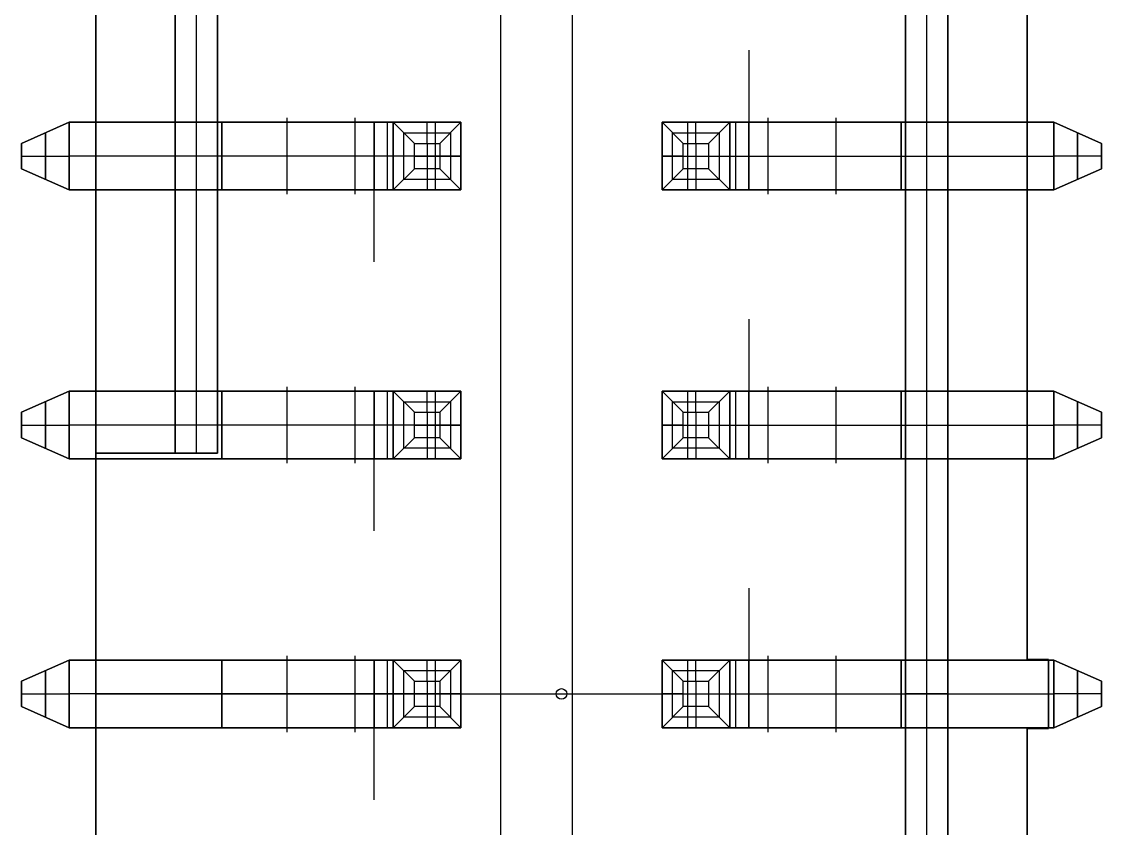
# Model space of a CAD drawing. Extents: x -5.1 to 5.1, y -25.4 to 25.4.
# Drawn here: x -5.1 to 5.1, y -1.27 to 6.35 of the extents above; entities that cross this region are included whole.
import ezdxf

# ---------------------------------------------------------------- set-up
doc = ezdxf.new("R2010")
doc.units = 0
doc.layers.add('DEFAULT', color=7, linetype='CONTINUOUS')
doc.layers.add('IGES_LEVEL_0', color=8, linetype='CONTINUOUS')

msp = doc.modelspace()

# ---------------------------------------------------------------- linework, layer by layer
at = {"layer": 'DEFAULT'}
msp.add_circle((0, 0), 0.05, dxfattribs=at)
at = {"layer": 'IGES_LEVEL_0'}
for p, q in [((-4.4, 13.97), (-4.4, -13.97)), ((-4.4, 13.97), (-4.4, -13.97)), ((-4.4, 13.97), (-4.4, 2.275)), ((-4.4, 2.275), (-4.4, 13.97)), ((-4.4, 13.97), (-4.4, -13.97)), ((-4.4, 13.97), (-4.4, 2.275)), ((-4.4, 13.97), (-4.4, 2.275)), ((-3.65, 2.275), (-3.65, 13.97)), ((-3.65, 13.97), (-3.65, 2.275)), ((-3.65, 13.97), (-3.65, 2.275)), ((-3.45, 13.97), (-3.45, 2.275)), ((-3.25, 13.97), (-3.25, 2.275)), ((-3.25, 2.275), (-3.25, 13.97)), ((-3.25, 13.97), (-3.25, 2.275)), ((-3.25, 13.97), (-3.25, 2.275)), ((-3.25, 2.275), (-3.25, 13.97)), ((-3.25, 13.97), (-3.25, 2.275)), ((-3.25, 2.275), (-3.25, 13.97)), ((-0.575, 13.97), (-0.575, -13.97)), ((0.1, 13.97), (0.1, -13.97)), ((3.25, 13.97), (3.25, -13.97)), ((3.25, -13.97), (3.25, 13.97)), ((3.25, -13.97), (3.25, 13.97)), ((3.25, 13.97), (3.25, -13.97)), ((3.25, -13.97), (3.25, 13.97)), ((3.25, 13.97), (3.25, -13.97)), ((3.25, -13.97), (3.25, 13.97)), ((3.45, -13.97), (3.45, 13.97)), ((3.65, -13.97), (3.65, 13.97)), ((3.65, 13.97), (3.65, -13.97)), ((3.65, -13.97), (3.65, 13.97)), ((4.4, 0.325), (4.4, 13.97)), ((4.4, 13.97), (4.4, 0.325)), ((4.4, 0.325), (4.4, 13.97)), ((4.4, 0.325), (4.4, 13.97)), ((4.4, 0.325), (4.4, 13.97)), ((4.4, 0.325), (4.4, 13.97)), ((4.4, 0.325), (4.4, 13.97)), ((1.77, 6.08), (1.77, 5.08)), ((1.77, 6.08), (1.77, 5.08)), ((-2.59, 4.72), (-2.59, 5.44)), ((-1.95, 4.72), (-1.95, 5.44)), ((1.95, 5.44), (1.95, 4.72)), ((2.59, 5.44), (2.59, 4.72)), ((-5.1, 5.2), (-4.65, 5.4)), ((-5.1, 5.2), (-4.65, 5.4)), ((-4.65, 5.4), (-4.65, 4.76)), ((-4.65, 4.76), (-4.65, 5.4)), ((-1.77, 5.4), (-4.65, 5.4)), ((-1.77, 5.4), (-4.65, 5.4)), ((-1.77, 5.4), (-1.77, 4.76)), ((-1.77, 4.76), (-1.77, 5.4)), ((-0.95, 5.4), (-1.77, 5.4)), ((-1.59, 5.4), (-1.77, 5.4)), ((-1.59, 5.4), (-0.95, 5.4)), ((-1.39, 5.2), (-1.59, 5.4)), ((-1.59, 4.76), (-1.59, 5.4)), ((-1.59, 4.76), (-1.59, 5.4)), ((-1.15, 5.2), (-0.95, 5.4)), ((-0.95, 5.4), (-0.95, 4.76)), ((-0.95, 4.76), (-0.95, 5.4)), ((1.15, 5.2), (0.95, 5.4)), ((0.95, 4.76), (0.95, 5.4)), ((0.95, 5.4), (1.59, 5.4)), ((0.95, 5.4), (0.95, 4.76)), ((1.77, 5.4), (0.95, 5.4)), ((1.39, 5.2), (1.59, 5.4)), ((1.59, 5.4), (1.59, 4.76)), ((1.59, 5.4), (1.77, 5.4)), ((1.59, 5.4), (1.59, 4.76)), ((1.77, 5.4), (4.65, 5.4)), ((1.77, 5.4), (1.77, 4.76)), ((1.77, 4.76), (1.77, 5.4)), ((1.77, 5.4), (4.65, 5.4)), ((4.65, 5.4), (4.65, 4.76)), ((5.1, 5.2), (4.65, 5.4)), ((5.1, 5.2), (4.65, 5.4)), ((4.65, 4.76), (4.65, 5.4)), ((-5.1, 4.96), (-5.1, 5.2)), ((-5.1, 5.2), (-5.1, 4.96)), ((-1.39, 5.2), (-1.15, 5.2)), ((-1.39, 4.96), (-1.39, 5.2)), ((-1.15, 5.2), (-1.15, 4.96)), ((1.15, 4.96), (1.15, 5.2)), ((1.15, 5.2), (1.39, 5.2)), ((1.39, 5.2), (1.39, 4.96)), ((5.1, 4.96), (5.1, 5.2)), ((5.1, 5.2), (5.1, 4.96)), ((-1.77, 4.08), (-1.77, 5.08)), ((-1.77, 4.08), (-1.77, 5.08)), ((-5.1, 4.96), (-4.65, 4.76)), ((-5.1, 4.96), (-4.65, 4.76)), ((-1.39, 4.96), (-1.59, 4.76)), ((-1.15, 4.96), (-1.39, 4.96)), ((-1.15, 4.96), (-0.95, 4.76)), ((1.15, 4.96), (0.95, 4.76)), ((1.39, 4.96), (1.15, 4.96)), ((1.39, 4.96), (1.59, 4.76)), ((5.1, 4.96), (4.65, 4.76)), ((5.1, 4.96), (4.65, 4.76)), ((-1.77, 4.76), (-4.65, 4.76)), ((-1.77, 4.76), (-4.65, 4.76)), ((-1.59, 4.76), (-1.77, 4.76)), ((-1.77, 4.76), (-0.95, 4.76)), ((-0.95, 4.76), (-1.59, 4.76)), ((1.59, 4.76), (0.95, 4.76)), ((0.95, 4.76), (1.77, 4.76)), ((1.59, 4.76), (1.77, 4.76)), ((1.77, 4.76), (4.65, 4.76)), ((1.77, 4.76), (4.65, 4.76)), ((1.77, 3.54), (1.77, 2.54)), ((1.77, 3.54), (1.77, 2.54)), ((-5.1, 2.66), (-4.65, 2.86)), ((-5.1, 2.66), (-4.65, 2.86)), ((-4.65, 2.86), (-4.65, 2.22)), ((-4.65, 2.22), (-4.65, 2.86)), ((-1.77, 2.86), (-4.65, 2.86)), ((-1.77, 2.86), (-4.65, 2.86)), ((-2.59, 2.18), (-2.59, 2.9)), ((-1.95, 2.18), (-1.95, 2.9)), ((-1.77, 2.86), (-1.77, 2.22)), ((-1.77, 2.22), (-1.77, 2.86)), ((-0.95, 2.86), (-1.77, 2.86)), ((-1.59, 2.86), (-1.77, 2.86)), ((-1.59, 2.86), (-0.95, 2.86)), ((-1.39, 2.66), (-1.59, 2.86)), ((-1.59, 2.22), (-1.59, 2.86)), ((-1.59, 2.22), (-1.59, 2.86)), ((-1.15, 2.66), (-0.95, 2.86)), ((-0.95, 2.86), (-0.95, 2.22)), ((-0.95, 2.22), (-0.95, 2.86)), ((1.15, 2.66), (0.95, 2.86)), ((0.95, 2.22), (0.95, 2.86)), ((0.95, 2.86), (1.59, 2.86)), ((0.95, 2.86), (0.95, 2.22)), ((1.77, 2.86), (0.95, 2.86)), ((1.39, 2.66), (1.59, 2.86)), ((1.59, 2.86), (1.59, 2.22)), ((1.59, 2.86), (1.77, 2.86)), ((1.59, 2.86), (1.59, 2.22)), ((1.77, 2.86), (4.65, 2.86)), ((1.77, 2.86), (1.77, 2.22)), ((1.77, 2.22), (1.77, 2.86)), ((1.77, 2.86), (4.65, 2.86)), ((1.95, 2.9), (1.95, 2.18)), ((2.59, 2.9), (2.59, 2.18)), ((4.65, 2.86), (4.65, 2.22)), ((5.1, 2.66), (4.65, 2.86)), ((5.1, 2.66), (4.65, 2.86)), ((4.65, 2.22), (4.65, 2.86)), ((-5.1, 2.42), (-5.1, 2.66)), ((-5.1, 2.66), (-5.1, 2.42)), ((-1.39, 2.66), (-1.15, 2.66)), ((-1.39, 2.42), (-1.39, 2.66)), ((-1.15, 2.66), (-1.15, 2.42)), ((1.15, 2.42), (1.15, 2.66)), ((1.15, 2.66), (1.39, 2.66)), ((1.39, 2.66), (1.39, 2.42)), ((5.1, 2.42), (5.1, 2.66)), ((5.1, 2.66), (5.1, 2.42)), ((-1.77, 1.54), (-1.77, 2.54)), ((-1.77, 1.54), (-1.77, 2.54)), ((-5.1, 2.42), (-4.65, 2.22)), ((-5.1, 2.42), (-4.65, 2.22)), ((-1.39, 2.42), (-1.59, 2.22)), ((-1.15, 2.42), (-1.39, 2.42)), ((-1.15, 2.42), (-0.95, 2.22)), ((1.15, 2.42), (0.95, 2.22)), ((1.39, 2.42), (1.15, 2.42)), ((1.39, 2.42), (1.59, 2.22)), ((5.1, 2.42), (4.65, 2.22)), ((5.1, 2.42), (4.65, 2.22)), ((-4.4, 2.275), (-4.4, -2.275)), ((-3.25, 2.275), (-4.4, 2.275)), ((-4.4, 2.275), (-3.65, 2.275)), ((-4.4, -2.275), (-4.4, 2.275)), ((-4.4, 2.275), (-4.4, -2.275)), ((-4.4, 2.275), (-3.65, 2.275)), ((-3.25, 2.275), (-4.4, 2.275)), ((-4.4, 2.275), (-3.65, 2.275)), ((-3.25, 2.275), (-4.4, 2.275)), ((-3.25, 2.275), (-4.4, 2.275)), ((-3.65, 2.275), (-3.25, 2.275)), ((-3.65, 2.275), (-3.25, 2.275)), ((-3.65, 2.275), (-3.25, 2.275)), ((-1.77, 2.22), (-4.65, 2.22)), ((-1.77, 2.22), (-4.65, 2.22)), ((-1.59, 2.22), (-1.77, 2.22)), ((-1.77, 2.22), (-0.95, 2.22)), ((-0.95, 2.22), (-1.59, 2.22)), ((1.59, 2.22), (0.95, 2.22)), ((0.95, 2.22), (1.77, 2.22)), ((1.59, 2.22), (1.77, 2.22)), ((1.77, 2.22), (4.65, 2.22)), ((1.77, 2.22), (4.65, 2.22)), ((1.77, 1), (1.77, 0)), ((1.77, 1), (1.77, 0)), ((-5.1, 0.12), (-4.65, 0.32)), ((-5.1, 0.12), (-4.65, 0.32)), ((-4.65, 0.32), (-4.65, -0.32)), ((-4.65, -0.32), (-4.65, 0.32)), ((-1.77, 0.32), (-4.65, 0.32)), ((-1.77, 0.32), (-4.65, 0.32)), ((-2.59, -0.36), (-2.59, 0.36)), ((-1.95, -0.36), (-1.95, 0.36)), ((-1.77, 0.32), (-1.77, -0.32)), ((-1.77, -0.32), (-1.77, 0.32)), ((-0.95, 0.32), (-1.77, 0.32)), ((-1.59, 0.32), (-1.77, 0.32)), ((-1.59, 0.32), (-0.95, 0.32)), ((-1.39, 0.12), (-1.59, 0.32)), ((-1.59, -0.32), (-1.59, 0.32)), ((-1.59, -0.32), (-1.59, 0.32)), ((-1.15, 0.12), (-0.95, 0.32)), ((-0.95, 0.32), (-0.95, -0.32)), ((-0.95, -0.32), (-0.95, 0.32)), ((1.15, 0.12), (0.95, 0.32)), ((0.95, -0.32), (0.95, 0.32)), ((0.95, 0.32), (1.59, 0.32)), ((0.95, 0.32), (0.95, -0.32)), ((1.77, 0.32), (0.95, 0.32)), ((1.39, 0.12), (1.59, 0.32)), ((1.59, 0.32), (1.59, -0.32)), ((1.59, 0.32), (1.77, 0.32)), ((1.59, 0.32), (1.59, -0.32)), ((1.77, 0.32), (4.65, 0.32)), ((1.77, 0.32), (1.77, -0.32)), ((1.77, -0.32), (1.77, 0.32)), ((1.77, 0.32), (4.65, 0.32)), ((1.95, 0.36), (1.95, -0.36)), ((2.59, 0.36), (2.59, -0.36)), ((4.6, 0.325), (4.4, 0.325)), ((4.6, 0.325), (4.4, 0.325)), ((4.6, 0.325), (4.4, 0.325)), ((4.6, 0.325), (4.4, 0.325)), ((4.4, 0.325), (4.6, 0.325)), ((4.6, 0.325), (4.4, 0.325)), ((4.6, 0.325), (4.4, 0.325)), ((4.6, -0.325), (4.6, 0.325)), ((4.6, -0.325), (4.6, 0.325)), ((4.6, -0.325), (4.6, 0.325)), ((4.6, -0.325), (4.6, 0.325)), ((4.6, -0.325), (4.6, 0.325)), ((4.6, 0.325), (4.6, -0.325)), ((4.6, -0.325), (4.6, 0.325)), ((4.65, 0.32), (4.65, -0.32)), ((5.1, 0.12), (4.65, 0.32)), ((5.1, 0.12), (4.65, 0.32)), ((4.65, -0.32), (4.65, 0.32)), ((-5.1, -0.12), (-5.1, 0.12)), ((-5.1, 0.12), (-5.1, -0.12)), ((-1.39, 0.12), (-1.15, 0.12)), ((-1.39, -0.12), (-1.39, 0.12)), ((-1.15, 0.12), (-1.15, -0.12)), ((1.15, -0.12), (1.15, 0.12)), ((1.15, 0.12), (1.39, 0.12)), ((1.39, 0.12), (1.39, -0.12)), ((5.1, -0.12), (5.1, 0.12)), ((5.1, 0.12), (5.1, -0.12)), ((-4.4, 0), (4.6, 0)), ((-4.4, 0), (3.25, 0)), ((-1.77, -1), (-1.77, 0)), ((-1.77, -1), (-1.77, 0)), ((3.65, 0), (4.6, 0)), ((3.65, 0), (3.25, 0)), ((-5.1, -0.12), (-4.65, -0.32)), ((-5.1, -0.12), (-4.65, -0.32)), ((-1.39, -0.12), (-1.59, -0.32)), ((-1.15, -0.12), (-1.39, -0.12)), ((-1.15, -0.12), (-0.95, -0.32)), ((1.15, -0.12), (0.95, -0.32)), ((1.39, -0.12), (1.15, -0.12)), ((1.39, -0.12), (1.59, -0.32)), ((5.1, -0.12), (4.65, -0.32)), ((5.1, -0.12), (4.65, -0.32)), ((-1.77, -0.32), (-4.65, -0.32)), ((-1.77, -0.32), (-4.65, -0.32)), ((-1.59, -0.32), (-1.77, -0.32)), ((-1.77, -0.32), (-0.95, -0.32)), ((-0.95, -0.32), (-1.59, -0.32)), ((1.59, -0.32), (0.95, -0.32)), ((0.95, -0.32), (1.77, -0.32)), ((1.59, -0.32), (1.77, -0.32)), ((1.77, -0.32), (4.65, -0.32)), ((1.77, -0.32), (4.65, -0.32)), ((4.4, -0.325), (4.4, -13.97)), ((4.4, -13.97), (4.4, -0.325)), ((4.4, -13.97), (4.4, -0.325)), ((4.4, -13.97), (4.4, -0.325)), ((4.4, -13.97), (4.4, -0.325)), ((4.4, -13.97), (4.4, -0.325)), ((4.4, -0.325), (4.6, -0.325)), ((4.4, -13.97), (4.4, -0.325)), ((4.4, -0.325), (4.6, -0.325)), ((4.4, -0.325), (4.6, -0.325)), ((4.4, -0.325), (4.6, -0.325)), ((4.4, -0.325), (4.6, -0.325)), ((4.6, -0.325), (4.4, -0.325)), ((4.4, -0.325), (4.6, -0.325))]:
    msp.add_line(p, q, dxfattribs=at)
at = {"layer": 'IGES_LEVEL_0', "color": 40}
for p, q in [((-5.1, 5.2), (-4.65, 5.4)), ((-5.1, 5.2), (-4.65, 5.4)), ((-4.65, 5.4), (-5.1, 5.2)), ((-5.1, 5.2), (-4.65, 5.4)), ((-4.65, 5.4), (-5.1, 5.2)), ((-4.65, 5.4), (-4.65, 4.76)), ((-4.65, 4.76), (-4.65, 5.4)), ((-4.65, 4.76), (-4.65, 5.4)), ((-4.65, 5.4), (-1.77, 5.4)), ((-1.77, 5.4), (-4.65, 5.4)), ((-4.65, 5.4), (-4.65, 4.76)), ((-1.77, 5.4), (-4.65, 5.4)), ((-4.65, 5.4), (-1.77, 5.4)), ((-3.21, 5.4), (-3.21, 4.76)), ((-3.21, 4.76), (-3.21, 5.4)), ((-1.77, 5.4), (-1.77, 4.76)), ((-1.77, 4.76), (-1.77, 5.4)), ((-1.77, 5.4), (-1.77, 4.76)), ((-0.95, 5.4), (-1.77, 5.4)), ((-1.77, 5.4), (-1.77, 4.76)), ((-1.59, 5.4), (-1.77, 5.4)), ((-0.95, 5.4), (-1.77, 5.4)), ((-1.77, 5.4), (-1.59, 5.4)), ((-1.643, 4.76), (-1.643, 5.4)), ((-0.95, 5.4), (-1.59, 5.4)), ((-1.59, 5.4), (-1.39, 5.2)), ((-1.39, 5.2), (-1.59, 5.4)), ((-1.59, 5.4), (-1.59, 4.76)), ((-1.59, 4.76), (-1.59, 5.4)), ((-1.59, 5.4), (-0.95, 5.4)), ((-1.59, 5.4), (-0.95, 5.4)), ((-1.59, 4.76), (-1.59, 5.4)), ((-1.59, 5.4), (-1.59, 4.76)), ((-1.59, 4.76), (-1.59, 5.4)), ((-1.27, 5.2), (-1.27, 5.4)), ((-1.19, 4.76), (-1.19, 5.4)), ((-0.95, 5.4), (-1.15, 5.2)), ((-1.15, 5.2), (-0.95, 5.4)), ((-0.95, 4.76), (-0.95, 5.4)), ((-0.95, 4.76), (-0.95, 5.4)), ((-0.95, 5.4), (-0.95, 4.76)), ((-0.95, 4.76), (-0.95, 5.4)), ((-0.95, 5.4), (-0.95, 4.76)), ((1.15, 5.2), (0.95, 5.4)), ((0.95, 5.4), (0.95, 4.76)), ((1.59, 5.4), (0.95, 5.4)), ((0.95, 5.4), (1.15, 5.2)), ((0.95, 5.4), (0.95, 4.76)), ((1.77, 5.4), (0.95, 5.4)), ((0.95, 5.4), (1.59, 5.4)), ((1.77, 5.4), (0.95, 5.4)), ((0.95, 5.4), (1.59, 5.4)), ((0.95, 4.76), (0.95, 5.4)), ((0.95, 5.4), (0.95, 4.76)), ((0.95, 4.76), (0.95, 5.4)), ((1.19, 5.4), (1.19, 4.76)), ((1.27, 5.2), (1.27, 5.4)), ((1.59, 5.4), (1.39, 5.2)), ((1.39, 5.2), (1.59, 5.4)), ((1.59, 4.76), (1.59, 5.4)), ((1.59, 5.4), (1.59, 4.76)), ((1.77, 5.4), (1.59, 5.4)), ((1.59, 5.4), (1.59, 4.76)), ((1.59, 4.76), (1.59, 5.4)), ((1.59, 5.4), (1.59, 4.76)), ((1.59, 5.4), (1.77, 5.4)), ((1.643, 5.4), (1.643, 4.76)), ((1.77, 5.4), (1.77, 4.76)), ((4.65, 5.4), (1.77, 5.4)), ((1.77, 4.76), (1.77, 5.4)), ((1.77, 5.4), (4.65, 5.4)), ((1.77, 4.76), (1.77, 5.4)), ((1.77, 4.76), (1.77, 5.4)), ((1.77, 5.4), (4.65, 5.4)), ((4.65, 5.4), (1.77, 5.4)), ((3.21, 5.4), (3.21, 4.76)), ((3.21, 4.76), (3.21, 5.4)), ((5.1, 5.2), (4.65, 5.4)), ((4.65, 5.4), (4.65, 4.76)), ((5.1, 5.2), (4.65, 5.4)), ((4.65, 5.4), (5.1, 5.2)), ((5.1, 5.2), (4.65, 5.4)), ((4.65, 4.76), (4.65, 5.4)), ((4.65, 5.4), (5.1, 5.2)), ((4.65, 4.76), (4.65, 5.4)), ((4.65, 5.4), (4.65, 4.76)), ((-4.875, 4.86), (-4.875, 5.3)), ((-4.875, 5.3), (-4.875, 4.86)), ((-1.49, 5.3), (-1.05, 5.3)), ((-1.49, 4.86), (-1.49, 5.3)), ((-1.05, 5.3), (-1.05, 4.86)), ((1.05, 4.86), (1.05, 5.3)), ((1.05, 5.3), (1.49, 5.3)), ((1.49, 5.3), (1.49, 4.86)), ((4.875, 4.86), (4.875, 5.3)), ((4.875, 5.3), (4.875, 4.86)), ((-5.1, 4.96), (-5.1, 5.2)), ((-5.1, 5.2), (-5.1, 4.96)), ((-5.1, 4.96), (-5.1, 5.2)), ((-5.1, 5.2), (-5.1, 4.96)), ((-5.1, 5.2), (-5.1, 4.96)), ((-1.39, 5.2), (-1.15, 5.2)), ((-1.39, 4.96), (-1.39, 5.2)), ((-1.39, 4.96), (-1.39, 5.2)), ((-1.39, 5.2), (-1.15, 5.2)), ((-1.27, 5.2), (-1.27, 4.96)), ((-1.15, 5.2), (-1.15, 4.96)), ((-1.15, 5.2), (-1.15, 4.96)), ((1.15, 4.96), (1.15, 5.2)), ((1.15, 5.2), (1.39, 5.2)), ((1.15, 4.96), (1.15, 5.2)), ((1.15, 5.2), (1.39, 5.2)), ((1.27, 5.2), (1.27, 4.96)), ((1.39, 5.2), (1.39, 4.96)), ((1.39, 5.2), (1.39, 4.96)), ((5.1, 4.96), (5.1, 5.2)), ((5.1, 5.2), (5.1, 4.96)), ((5.1, 4.96), (5.1, 5.2)), ((5.1, 5.2), (5.1, 4.96)), ((5.1, 5.2), (5.1, 4.96)), ((-5.1, 5.08), (-4.65, 5.08)), ((-5.1, 5.08), (-4.65, 5.08)), ((-1.77, 5.08), (-4.65, 5.08)), ((-1.77, 5.08), (-4.65, 5.08)), ((-0.95, 5.08), (-1.77, 5.08)), ((-1.59, 5.08), (-1.77, 5.08)), ((-1.39, 5.08), (-1.59, 5.08)), ((-1.39, 5.08), (-1.15, 5.08)), ((-1.15, 5.08), (-0.95, 5.08)), ((1.15, 5.08), (0.95, 5.08)), ((0.95, 5.08), (1.77, 5.08)), ((1.15, 5.08), (1.39, 5.08)), ((1.39, 5.08), (1.59, 5.08)), ((1.59, 5.08), (1.77, 5.08)), ((1.77, 5.08), (4.65, 5.08)), ((1.77, 5.08), (4.65, 5.08)), ((5.1, 5.08), (4.65, 5.08)), ((5.1, 5.08), (4.65, 5.08)), ((-5.1, 4.96), (-4.65, 4.76)), ((-4.65, 4.76), (-5.1, 4.96)), ((-5.1, 4.96), (-4.65, 4.76)), ((-4.65, 4.76), (-5.1, 4.96)), ((-5.1, 4.96), (-4.65, 4.76)), ((-1.59, 4.76), (-1.39, 4.96)), ((-1.39, 4.96), (-1.59, 4.76)), ((-1.15, 4.96), (-1.39, 4.96)), ((-1.15, 4.96), (-1.39, 4.96)), ((-1.27, 4.96), (-1.27, 4.76)), ((-1.15, 4.96), (-0.95, 4.76)), ((-0.95, 4.76), (-1.15, 4.96)), ((0.95, 4.76), (1.15, 4.96)), ((1.15, 4.96), (0.95, 4.76)), ((1.39, 4.96), (1.15, 4.96)), ((1.39, 4.96), (1.15, 4.96)), ((1.27, 4.96), (1.27, 4.76)), ((1.59, 4.76), (1.39, 4.96)), ((1.39, 4.96), (1.59, 4.76)), ((5.1, 4.96), (4.65, 4.76)), ((4.65, 4.76), (5.1, 4.96)), ((5.1, 4.96), (4.65, 4.76)), ((4.65, 4.76), (5.1, 4.96)), ((5.1, 4.96), (4.65, 4.76)), ((-1.05, 4.86), (-1.49, 4.86)), ((1.49, 4.86), (1.05, 4.86)), ((-1.77, 4.76), (-4.65, 4.76)), ((-4.65, 4.76), (-1.77, 4.76)), ((-1.77, 4.76), (-4.65, 4.76)), ((-4.65, 4.76), (-1.77, 4.76)), ((-1.77, 4.76), (-0.95, 4.76)), ((-1.77, 4.76), (-1.59, 4.76)), ((-1.59, 4.76), (-1.77, 4.76)), ((-1.77, 4.76), (-0.95, 4.76)), ((-1.59, 4.76), (-0.95, 4.76)), ((-0.95, 4.76), (-1.59, 4.76)), ((-0.95, 4.76), (-1.59, 4.76)), ((0.95, 4.76), (1.59, 4.76)), ((0.95, 4.76), (1.77, 4.76)), ((1.59, 4.76), (0.95, 4.76)), ((0.95, 4.76), (1.77, 4.76)), ((1.59, 4.76), (0.95, 4.76)), ((1.59, 4.76), (1.77, 4.76)), ((1.77, 4.76), (1.59, 4.76)), ((1.77, 4.76), (4.65, 4.76)), ((4.65, 4.76), (1.77, 4.76)), ((1.77, 4.76), (4.65, 4.76)), ((4.65, 4.76), (1.77, 4.76)), ((-5.1, 2.66), (-4.65, 2.86)), ((-5.1, 2.66), (-4.65, 2.86)), ((-4.65, 2.86), (-5.1, 2.66)), ((-5.1, 2.66), (-4.65, 2.86)), ((-4.65, 2.86), (-5.1, 2.66)), ((-4.65, 2.86), (-4.65, 2.22)), ((-4.65, 2.22), (-4.65, 2.86)), ((-4.65, 2.22), (-4.65, 2.86)), ((-4.65, 2.86), (-1.77, 2.86)), ((-1.77, 2.86), (-4.65, 2.86)), ((-4.65, 2.86), (-4.65, 2.22)), ((-1.77, 2.86), (-4.65, 2.86)), ((-4.65, 2.86), (-1.77, 2.86)), ((-3.21, 2.86), (-3.21, 2.22)), ((-3.21, 2.22), (-3.21, 2.86)), ((-1.77, 2.86), (-1.77, 2.22)), ((-1.77, 2.22), (-1.77, 2.86)), ((-1.77, 2.86), (-1.77, 2.22)), ((-0.95, 2.86), (-1.77, 2.86)), ((-1.77, 2.86), (-1.77, 2.22)), ((-1.59, 2.86), (-1.77, 2.86)), ((-0.95, 2.86), (-1.77, 2.86)), ((-1.77, 2.86), (-1.59, 2.86)), ((-1.643, 2.22), (-1.643, 2.86)), ((-0.95, 2.86), (-1.59, 2.86)), ((-1.59, 2.86), (-1.39, 2.66)), ((-1.39, 2.66), (-1.59, 2.86)), ((-1.59, 2.86), (-1.59, 2.22)), ((-1.59, 2.22), (-1.59, 2.86)), ((-1.59, 2.86), (-0.95, 2.86)), ((-1.59, 2.86), (-0.95, 2.86)), ((-1.59, 2.22), (-1.59, 2.86)), ((-1.59, 2.86), (-1.59, 2.22)), ((-1.59, 2.22), (-1.59, 2.86)), ((-1.27, 2.66), (-1.27, 2.86)), ((-1.19, 2.22), (-1.19, 2.86)), ((-0.95, 2.86), (-1.15, 2.66)), ((-1.15, 2.66), (-0.95, 2.86)), ((-0.95, 2.22), (-0.95, 2.86)), ((-0.95, 2.22), (-0.95, 2.86)), ((-0.95, 2.86), (-0.95, 2.22)), ((-0.95, 2.22), (-0.95, 2.86)), ((-0.95, 2.86), (-0.95, 2.22)), ((1.15, 2.66), (0.95, 2.86)), ((0.95, 2.86), (0.95, 2.22)), ((1.59, 2.86), (0.95, 2.86)), ((0.95, 2.86), (1.15, 2.66)), ((0.95, 2.86), (0.95, 2.22)), ((1.77, 2.86), (0.95, 2.86)), ((0.95, 2.86), (1.59, 2.86)), ((1.77, 2.86), (0.95, 2.86)), ((0.95, 2.86), (1.59, 2.86)), ((0.95, 2.22), (0.95, 2.86)), ((0.95, 2.86), (0.95, 2.22)), ((0.95, 2.22), (0.95, 2.86)), ((1.19, 2.86), (1.19, 2.22)), ((1.27, 2.66), (1.27, 2.86)), ((1.59, 2.86), (1.39, 2.66)), ((1.39, 2.66), (1.59, 2.86)), ((1.59, 2.22), (1.59, 2.86)), ((1.59, 2.86), (1.59, 2.22)), ((1.77, 2.86), (1.59, 2.86)), ((1.59, 2.86), (1.59, 2.22)), ((1.59, 2.22), (1.59, 2.86)), ((1.59, 2.86), (1.59, 2.22)), ((1.59, 2.86), (1.77, 2.86)), ((1.643, 2.86), (1.643, 2.22)), ((1.77, 2.86), (1.77, 2.22)), ((4.65, 2.86), (1.77, 2.86)), ((1.77, 2.22), (1.77, 2.86)), ((1.77, 2.86), (4.65, 2.86)), ((1.77, 2.22), (1.77, 2.86)), ((1.77, 2.22), (1.77, 2.86)), ((1.77, 2.86), (4.65, 2.86)), ((4.65, 2.86), (1.77, 2.86)), ((3.21, 2.86), (3.21, 2.22)), ((3.21, 2.22), (3.21, 2.86)), ((5.1, 2.66), (4.65, 2.86)), ((4.65, 2.86), (4.65, 2.22)), ((5.1, 2.66), (4.65, 2.86)), ((4.65, 2.86), (5.1, 2.66)), ((5.1, 2.66), (4.65, 2.86)), ((4.65, 2.22), (4.65, 2.86)), ((4.65, 2.86), (5.1, 2.66)), ((4.65, 2.22), (4.65, 2.86)), ((4.65, 2.86), (4.65, 2.22)), ((-4.875, 2.32), (-4.875, 2.76)), ((-4.875, 2.76), (-4.875, 2.32)), ((-1.49, 2.76), (-1.05, 2.76)), ((-1.49, 2.32), (-1.49, 2.76)), ((-1.05, 2.76), (-1.05, 2.32)), ((1.05, 2.32), (1.05, 2.76)), ((1.05, 2.76), (1.49, 2.76)), ((1.49, 2.76), (1.49, 2.32)), ((4.875, 2.32), (4.875, 2.76)), ((4.875, 2.76), (4.875, 2.32)), ((-5.1, 2.42), (-5.1, 2.66)), ((-5.1, 2.66), (-5.1, 2.42)), ((-5.1, 2.42), (-5.1, 2.66)), ((-5.1, 2.66), (-5.1, 2.42)), ((-5.1, 2.66), (-5.1, 2.42)), ((-1.39, 2.66), (-1.15, 2.66)), ((-1.39, 2.42), (-1.39, 2.66)), ((-1.39, 2.42), (-1.39, 2.66)), ((-1.39, 2.66), (-1.15, 2.66)), ((-1.27, 2.66), (-1.27, 2.42)), ((-1.15, 2.66), (-1.15, 2.42)), ((-1.15, 2.66), (-1.15, 2.42)), ((1.15, 2.42), (1.15, 2.66)), ((1.15, 2.66), (1.39, 2.66)), ((1.15, 2.42), (1.15, 2.66)), ((1.15, 2.66), (1.39, 2.66)), ((1.27, 2.66), (1.27, 2.42)), ((1.39, 2.66), (1.39, 2.42)), ((1.39, 2.66), (1.39, 2.42)), ((5.1, 2.42), (5.1, 2.66)), ((5.1, 2.66), (5.1, 2.42)), ((5.1, 2.42), (5.1, 2.66)), ((5.1, 2.66), (5.1, 2.42)), ((5.1, 2.66), (5.1, 2.42)), ((-5.1, 2.54), (-4.65, 2.54)), ((-5.1, 2.54), (-4.65, 2.54)), ((-1.77, 2.54), (-4.65, 2.54)), ((-1.77, 2.54), (-4.65, 2.54)), ((-0.95, 2.54), (-1.77, 2.54)), ((-1.59, 2.54), (-1.77, 2.54)), ((-1.39, 2.54), (-1.59, 2.54)), ((-1.39, 2.54), (-1.15, 2.54)), ((-1.15, 2.54), (-0.95, 2.54)), ((1.15, 2.54), (0.95, 2.54)), ((0.95, 2.54), (1.77, 2.54)), ((1.15, 2.54), (1.39, 2.54)), ((1.39, 2.54), (1.59, 2.54)), ((1.59, 2.54), (1.77, 2.54)), ((1.77, 2.54), (4.65, 2.54)), ((1.77, 2.54), (4.65, 2.54)), ((5.1, 2.54), (4.65, 2.54)), ((5.1, 2.54), (4.65, 2.54)), ((-5.1, 2.42), (-4.65, 2.22)), ((-4.65, 2.22), (-5.1, 2.42)), ((-5.1, 2.42), (-4.65, 2.22)), ((-4.65, 2.22), (-5.1, 2.42)), ((-5.1, 2.42), (-4.65, 2.22)), ((-1.59, 2.22), (-1.39, 2.42)), ((-1.39, 2.42), (-1.59, 2.22)), ((-1.15, 2.42), (-1.39, 2.42)), ((-1.15, 2.42), (-1.39, 2.42)), ((-1.27, 2.42), (-1.27, 2.22)), ((-1.15, 2.42), (-0.95, 2.22)), ((-0.95, 2.22), (-1.15, 2.42)), ((0.95, 2.22), (1.15, 2.42)), ((1.15, 2.42), (0.95, 2.22)), ((1.39, 2.42), (1.15, 2.42)), ((1.39, 2.42), (1.15, 2.42)), ((1.27, 2.42), (1.27, 2.22)), ((1.59, 2.22), (1.39, 2.42)), ((1.39, 2.42), (1.59, 2.22)), ((5.1, 2.42), (4.65, 2.22)), ((4.65, 2.22), (5.1, 2.42)), ((5.1, 2.42), (4.65, 2.22)), ((4.65, 2.22), (5.1, 2.42)), ((5.1, 2.42), (4.65, 2.22)), ((-1.05, 2.32), (-1.49, 2.32)), ((1.49, 2.32), (1.05, 2.32)), ((-1.77, 2.22), (-4.65, 2.22)), ((-4.65, 2.22), (-1.77, 2.22)), ((-1.77, 2.22), (-4.65, 2.22)), ((-4.65, 2.22), (-1.77, 2.22)), ((-1.77, 2.22), (-0.95, 2.22)), ((-1.77, 2.22), (-1.59, 2.22)), ((-1.59, 2.22), (-1.77, 2.22)), ((-1.77, 2.22), (-0.95, 2.22)), ((-1.59, 2.22), (-0.95, 2.22)), ((-0.95, 2.22), (-1.59, 2.22)), ((-0.95, 2.22), (-1.59, 2.22)), ((0.95, 2.22), (1.59, 2.22)), ((0.95, 2.22), (1.77, 2.22)), ((1.59, 2.22), (0.95, 2.22)), ((0.95, 2.22), (1.77, 2.22)), ((1.59, 2.22), (0.95, 2.22)), ((1.59, 2.22), (1.77, 2.22)), ((1.77, 2.22), (1.59, 2.22)), ((1.77, 2.22), (4.65, 2.22)), ((4.65, 2.22), (1.77, 2.22)), ((1.77, 2.22), (4.65, 2.22)), ((4.65, 2.22), (1.77, 2.22)), ((-5.1, 0.12), (-4.65, 0.32)), ((-5.1, 0.12), (-4.65, 0.32)), ((-4.65, 0.32), (-5.1, 0.12)), ((-5.1, 0.12), (-4.65, 0.32)), ((-4.65, 0.32), (-5.1, 0.12)), ((-4.65, 0.32), (-4.65, -0.32)), ((-4.65, -0.32), (-4.65, 0.32)), ((-4.65, -0.32), (-4.65, 0.32)), ((-4.65, 0.32), (-1.77, 0.32)), ((-1.77, 0.32), (-4.65, 0.32)), ((-4.65, 0.32), (-4.65, -0.32)), ((-1.77, 0.32), (-4.65, 0.32)), ((-4.65, 0.32), (-1.77, 0.32)), ((-3.21, 0.32), (-3.21, -0.32)), ((-3.21, -0.32), (-3.21, 0.32)), ((-1.77, 0.32), (-1.77, -0.32)), ((-1.77, -0.32), (-1.77, 0.32)), ((-1.77, 0.32), (-1.77, -0.32)), ((-0.95, 0.32), (-1.77, 0.32)), ((-1.77, 0.32), (-1.77, -0.32)), ((-1.59, 0.32), (-1.77, 0.32)), ((-0.95, 0.32), (-1.77, 0.32)), ((-1.77, 0.32), (-1.59, 0.32)), ((-1.643, -0.32), (-1.643, 0.32)), ((-0.95, 0.32), (-1.59, 0.32)), ((-1.59, 0.32), (-1.39, 0.12)), ((-1.39, 0.12), (-1.59, 0.32)), ((-1.59, 0.32), (-1.59, -0.32)), ((-1.59, -0.32), (-1.59, 0.32)), ((-1.59, 0.32), (-0.95, 0.32)), ((-1.59, 0.32), (-0.95, 0.32)), ((-1.59, -0.32), (-1.59, 0.32)), ((-1.59, 0.32), (-1.59, -0.32)), ((-1.59, -0.32), (-1.59, 0.32)), ((-1.27, 0.12), (-1.27, 0.32)), ((-1.19, -0.32), (-1.19, 0.32)), ((-0.95, 0.32), (-1.15, 0.12)), ((-1.15, 0.12), (-0.95, 0.32)), ((-0.95, -0.32), (-0.95, 0.32)), ((-0.95, -0.32), (-0.95, 0.32)), ((-0.95, 0.32), (-0.95, -0.32)), ((-0.95, -0.32), (-0.95, 0.32)), ((-0.95, 0.32), (-0.95, -0.32)), ((1.15, 0.12), (0.95, 0.32)), ((0.95, 0.32), (0.95, -0.32)), ((1.59, 0.32), (0.95, 0.32)), ((0.95, 0.32), (1.15, 0.12)), ((0.95, 0.32), (0.95, -0.32)), ((1.77, 0.32), (0.95, 0.32)), ((0.95, 0.32), (1.59, 0.32)), ((1.77, 0.32), (0.95, 0.32)), ((0.95, 0.32), (1.59, 0.32)), ((0.95, -0.32), (0.95, 0.32)), ((0.95, 0.32), (0.95, -0.32)), ((0.95, -0.32), (0.95, 0.32)), ((1.19, 0.32), (1.19, -0.32)), ((1.27, 0.12), (1.27, 0.32)), ((1.59, 0.32), (1.39, 0.12)), ((1.39, 0.12), (1.59, 0.32)), ((1.59, -0.32), (1.59, 0.32)), ((1.59, 0.32), (1.59, -0.32)), ((1.77, 0.32), (1.59, 0.32)), ((1.59, 0.32), (1.59, -0.32)), ((1.59, -0.32), (1.59, 0.32)), ((1.59, 0.32), (1.59, -0.32)), ((1.59, 0.32), (1.77, 0.32)), ((1.643, 0.32), (1.643, -0.32)), ((1.77, 0.32), (1.77, -0.32)), ((4.65, 0.32), (1.77, 0.32)), ((1.77, -0.32), (1.77, 0.32)), ((1.77, 0.32), (4.65, 0.32)), ((1.77, -0.32), (1.77, 0.32)), ((1.77, -0.32), (1.77, 0.32)), ((1.77, 0.32), (4.65, 0.32)), ((4.65, 0.32), (1.77, 0.32)), ((3.21, 0.32), (3.21, -0.32)), ((3.21, -0.32), (3.21, 0.32)), ((5.1, 0.12), (4.65, 0.32)), ((4.65, 0.32), (4.65, -0.32)), ((5.1, 0.12), (4.65, 0.32)), ((4.65, 0.32), (5.1, 0.12)), ((5.1, 0.12), (4.65, 0.32)), ((4.65, -0.32), (4.65, 0.32)), ((4.65, 0.32), (5.1, 0.12)), ((4.65, -0.32), (4.65, 0.32)), ((4.65, 0.32), (4.65, -0.32)), ((-4.875, -0.22), (-4.875, 0.22)), ((-4.875, 0.22), (-4.875, -0.22)), ((-1.49, 0.22), (-1.05, 0.22)), ((-1.49, -0.22), (-1.49, 0.22)), ((-1.05, 0.22), (-1.05, -0.22)), ((1.05, -0.22), (1.05, 0.22)), ((1.05, 0.22), (1.49, 0.22)), ((1.49, 0.22), (1.49, -0.22)), ((4.875, -0.22), (4.875, 0.22)), ((4.875, 0.22), (4.875, -0.22)), ((-5.1, -0.12), (-5.1, 0.12)), ((-5.1, 0.12), (-5.1, -0.12)), ((-5.1, -0.12), (-5.1, 0.12)), ((-5.1, 0.12), (-5.1, -0.12)), ((-5.1, 0.12), (-5.1, -0.12)), ((-1.39, 0.12), (-1.15, 0.12)), ((-1.39, -0.12), (-1.39, 0.12)), ((-1.39, -0.12), (-1.39, 0.12)), ((-1.39, 0.12), (-1.15, 0.12)), ((-1.27, 0.12), (-1.27, -0.12)), ((-1.15, 0.12), (-1.15, -0.12)), ((-1.15, 0.12), (-1.15, -0.12)), ((1.15, -0.12), (1.15, 0.12)), ((1.15, 0.12), (1.39, 0.12)), ((1.15, -0.12), (1.15, 0.12)), ((1.15, 0.12), (1.39, 0.12)), ((1.27, 0.12), (1.27, -0.12)), ((1.39, 0.12), (1.39, -0.12)), ((1.39, 0.12), (1.39, -0.12)), ((5.1, -0.12), (5.1, 0.12)), ((5.1, 0.12), (5.1, -0.12)), ((5.1, -0.12), (5.1, 0.12)), ((5.1, 0.12), (5.1, -0.12)), ((5.1, 0.12), (5.1, -0.12)), ((-5.1, 0), (-4.65, 0)), ((-5.1, 0), (-4.65, 0)), ((-1.77, 0), (-4.65, 0)), ((-1.77, 0), (-4.65, 0)), ((-0.95, 0), (-1.77, 0)), ((-1.59, 0), (-1.77, 0)), ((-1.39, 0), (-1.59, 0)), ((-1.39, 0), (-1.15, 0)), ((-1.15, 0), (-0.95, 0)), ((1.15, 0), (0.95, 0)), ((0.95, 0), (1.77, 0)), ((1.15, 0), (1.39, 0)), ((1.39, 0), (1.59, 0)), ((1.59, 0), (1.77, 0)), ((1.77, 0), (4.65, 0)), ((1.77, 0), (4.65, 0)), ((5.1, 0), (4.65, 0)), ((5.1, 0), (4.65, 0)), ((-5.1, -0.12), (-4.65, -0.32)), ((-4.65, -0.32), (-5.1, -0.12)), ((-5.1, -0.12), (-4.65, -0.32)), ((-4.65, -0.32), (-5.1, -0.12)), ((-5.1, -0.12), (-4.65, -0.32)), ((-1.59, -0.32), (-1.39, -0.12)), ((-1.39, -0.12), (-1.59, -0.32)), ((-1.15, -0.12), (-1.39, -0.12)), ((-1.15, -0.12), (-1.39, -0.12)), ((-1.27, -0.12), (-1.27, -0.32)), ((-1.15, -0.12), (-0.95, -0.32)), ((-0.95, -0.32), (-1.15, -0.12)), ((0.95, -0.32), (1.15, -0.12)), ((1.15, -0.12), (0.95, -0.32)), ((1.39, -0.12), (1.15, -0.12)), ((1.39, -0.12), (1.15, -0.12)), ((1.27, -0.12), (1.27, -0.32)), ((1.59, -0.32), (1.39, -0.12)), ((1.39, -0.12), (1.59, -0.32)), ((5.1, -0.12), (4.65, -0.32)), ((4.65, -0.32), (5.1, -0.12)), ((5.1, -0.12), (4.65, -0.32)), ((4.65, -0.32), (5.1, -0.12)), ((5.1, -0.12), (4.65, -0.32)), ((-1.05, -0.22), (-1.49, -0.22)), ((1.49, -0.22), (1.05, -0.22)), ((-1.77, -0.32), (-4.65, -0.32)), ((-4.65, -0.32), (-1.77, -0.32)), ((-1.77, -0.32), (-4.65, -0.32)), ((-4.65, -0.32), (-1.77, -0.32)), ((-1.77, -0.32), (-0.95, -0.32)), ((-1.77, -0.32), (-1.59, -0.32)), ((-1.59, -0.32), (-1.77, -0.32)), ((-1.77, -0.32), (-0.95, -0.32)), ((-1.59, -0.32), (-0.95, -0.32)), ((-0.95, -0.32), (-1.59, -0.32)), ((-0.95, -0.32), (-1.59, -0.32)), ((0.95, -0.32), (1.59, -0.32)), ((0.95, -0.32), (1.77, -0.32)), ((1.59, -0.32), (0.95, -0.32)), ((0.95, -0.32), (1.77, -0.32)), ((1.59, -0.32), (0.95, -0.32)), ((1.59, -0.32), (1.77, -0.32)), ((1.77, -0.32), (1.59, -0.32)), ((1.77, -0.32), (4.65, -0.32)), ((4.65, -0.32), (1.77, -0.32)), ((1.77, -0.32), (4.65, -0.32)), ((4.65, -0.32), (1.77, -0.32))]:
    msp.add_line(p, q, dxfattribs=at)

doc.saveas('drawing.dxf')
